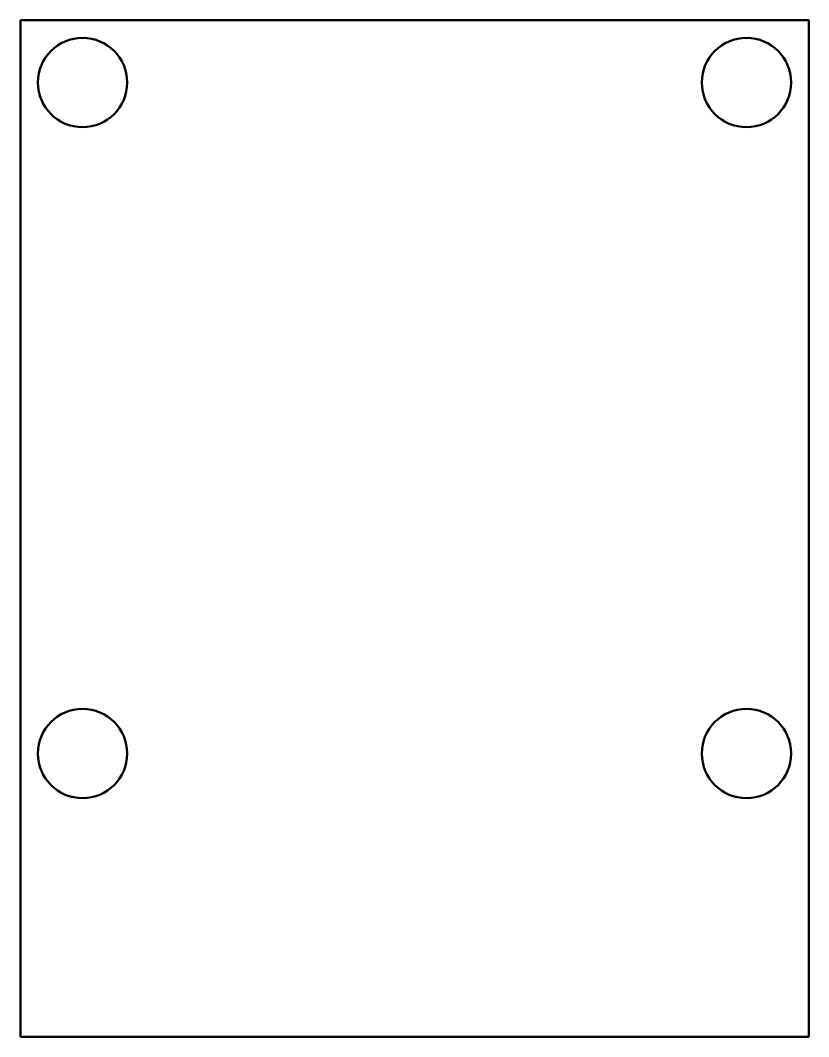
# Model space of a CAD drawing. Header units: millimetres. Extents: x 1.3 to 39.3, y 1 to 50.
import ezdxf

# ---------------------------------------------------------------- set-up
doc = ezdxf.new("R2010")
doc.units = ezdxf.units.MM
doc.layers.add('Visible (ANSI)', color=7, linetype='Continuous', lineweight=50)

msp = doc.modelspace()

# ---------------------------------------------------------------- linework, layer by layer
at = {"layer": 'Visible (ANSI)'}
for p, q in [((1.254, 50.037), (1.254, 1.037)), ((39.254, 50.037), (1.254, 50.037)), ((39.254, 1.037), (39.254, 50.037)), ((1.254, 1.037), (39.254, 1.037))]:
    msp.add_line(p, q, dxfattribs=at)
for centre in [(4.254, 47.037), (36.254, 47.037), (4.254, 14.687), (36.254, 14.687)]:
    msp.add_circle(centre, 2.152, dxfattribs=at)

doc.saveas('drawing.dxf')
